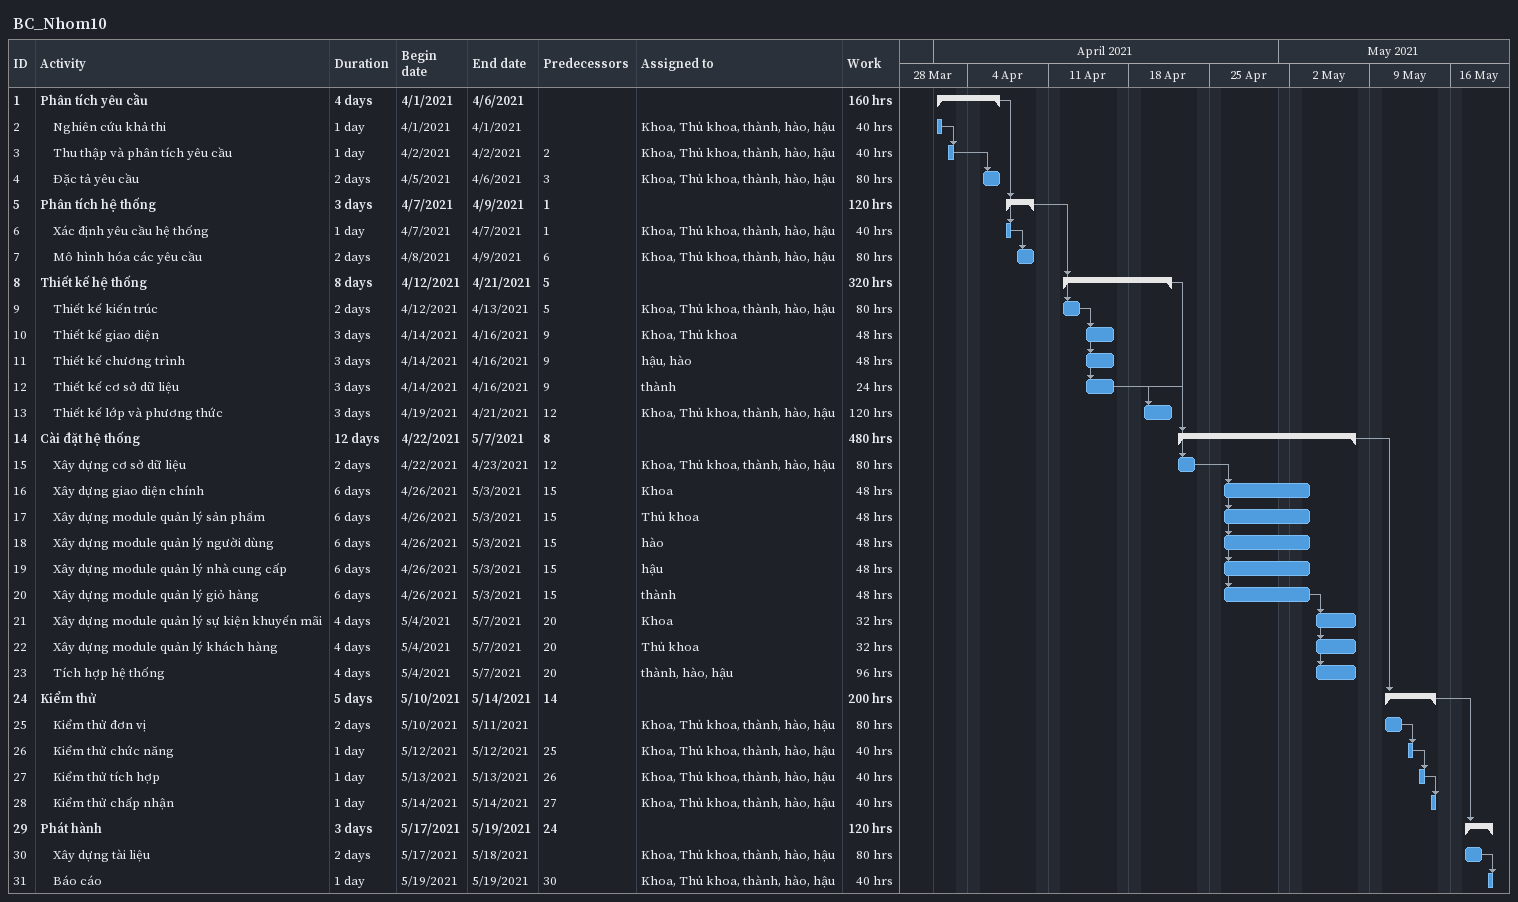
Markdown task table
BC_Nhom10

| ID | Level | Task | Duration | Start | Finish | Predecessors | Resources | Work (h) |
|---|---|---|---|---|---|---|---|---|
| 1 | 1 | **Phân tích yêu cầu** | 4d | 2021-04-01 | 2021-04-06 |  |  | 160 |
| 2 | 2 | Nghiên cứu khả thi | 1d | 2021-04-01 | 2021-04-01 |  | Khoa, Thủ khoa, thành, hào, hậu | 40 |
| 3 | 2 | Thu thập và phân tích yêu cầu | 1d | 2021-04-02 | 2021-04-02 | 2 | Khoa, Thủ khoa, thành, hào, hậu | 40 |
| 4 | 2 | Đặc tả yêu cầu | 2d | 2021-04-05 | 2021-04-06 | 3 | Khoa, Thủ khoa, thành, hào, hậu | 80 |
| 5 | 1 | **Phân tích hệ thống** | 3d | 2021-04-07 | 2021-04-09 | 1 |  | 120 |
| 6 | 2 | Xác định yêu cầu hệ thống | 1d | 2021-04-07 | 2021-04-07 | 1 | Khoa, Thủ khoa, thành, hào, hậu | 40 |
| 7 | 2 | Mô hình hóa các yêu cầu | 2d | 2021-04-08 | 2021-04-09 | 6 | Khoa, Thủ khoa, thành, hào, hậu | 80 |
| 8 | 1 | **Thiết kế hệ thống** | 8d | 2021-04-12 | 2021-04-21 | 5 |  | 320 |
| 9 | 2 | Thiết kế kiến trúc | 2d | 2021-04-12 | 2021-04-13 | 5 | Khoa, Thủ khoa, thành, hào, hậu | 80 |
| 10 | 2 | Thiết kế giao diện | 3d | 2021-04-14 | 2021-04-16 | 9 | Khoa, Thủ khoa | 48 |
| 11 | 2 | Thiết kế chương trình | 3d | 2021-04-14 | 2021-04-16 | 9 | hậu, hào | 48 |
| 12 | 2 | Thiết kế cơ sở dữ liệu | 3d | 2021-04-14 | 2021-04-16 | 9 | thành | 24 |
| 13 | 2 | Thiết kế lớp và phương thức | 3d | 2021-04-19 | 2021-04-21 | 12 | Khoa, Thủ khoa, thành, hào, hậu | 120 |
| 14 | 1 | **Cài đặt hệ thống** | 12d | 2021-04-22 | 2021-05-07 | 8 |  | 480 |
| 15 | 2 | Xây dựng cơ sở dữ liệu | 2d | 2021-04-22 | 2021-04-23 | 12 | Khoa, Thủ khoa, thành, hào, hậu | 80 |
| 16 | 2 | Xây dựng giao diện chính | 6d | 2021-04-26 | 2021-05-03 | 15 | Khoa | 48 |
| 17 | 2 | Xây dựng module quản lý sản phẩm | 6d | 2021-04-26 | 2021-05-03 | 15 | Thủ khoa | 48 |
| 18 | 2 | Xây dựng module quản lý người dùng | 6d | 2021-04-26 | 2021-05-03 | 15 | hào | 48 |
| 19 | 2 | Xây dựng module quản lý nhà cung cấp | 6d | 2021-04-26 | 2021-05-03 | 15 | hậu | 48 |
| 20 | 2 | Xây dựng module quản lý giỏ hàng | 6d | 2021-04-26 | 2021-05-03 | 15 | thành | 48 |
| 21 | 2 | Xây dựng module quản lý sự kiện khuyến mãi | 4d | 2021-05-04 | 2021-05-07 | 20 | Khoa | 32 |
| 22 | 2 | Xây dựng module quản lý khách hàng | 4d | 2021-05-04 | 2021-05-07 | 20 | Thủ khoa | 32 |
| 23 | 2 | Tích hợp hệ thống | 4d | 2021-05-04 | 2021-05-07 | 20 | thành, hào, hậu | 96 |
| 24 | 1 | **Kiểm thử** | 5d | 2021-05-10 | 2021-05-14 | 14 |  | 200 |
| 25 | 2 | Kiểm thử đơn vị | 2d | 2021-05-10 | 2021-05-11 |  | Khoa, Thủ khoa, thành, hào, hậu | 80 |
| 26 | 2 | Kiểm thử chức năng | 1d | 2021-05-12 | 2021-05-12 | 25 | Khoa, Thủ khoa, thành, hào, hậu | 40 |
| 27 | 2 | Kiểm thử tích hợp | 1d | 2021-05-13 | 2021-05-13 | 26 | Khoa, Thủ khoa, thành, hào, hậu | 40 |
| 28 | 2 | Kiểm thử chấp nhận | 1d | 2021-05-14 | 2021-05-14 | 27 | Khoa, Thủ khoa, thành, hào, hậu | 40 |
| 29 | 1 | **Phát hành** | 3d | 2021-05-17 | 2021-05-19 | 24 |  | 120 |
| 30 | 2 | Xây dựng tài liệu | 2d | 2021-05-17 | 2021-05-18 |  | Khoa, Thủ khoa, thành, hào, hậu | 80 |
| 31 | 2 | Báo cáo | 1d | 2021-05-19 | 2021-05-19 | 30 | Khoa, Thủ khoa, thành, hào, hậu | 40 |
